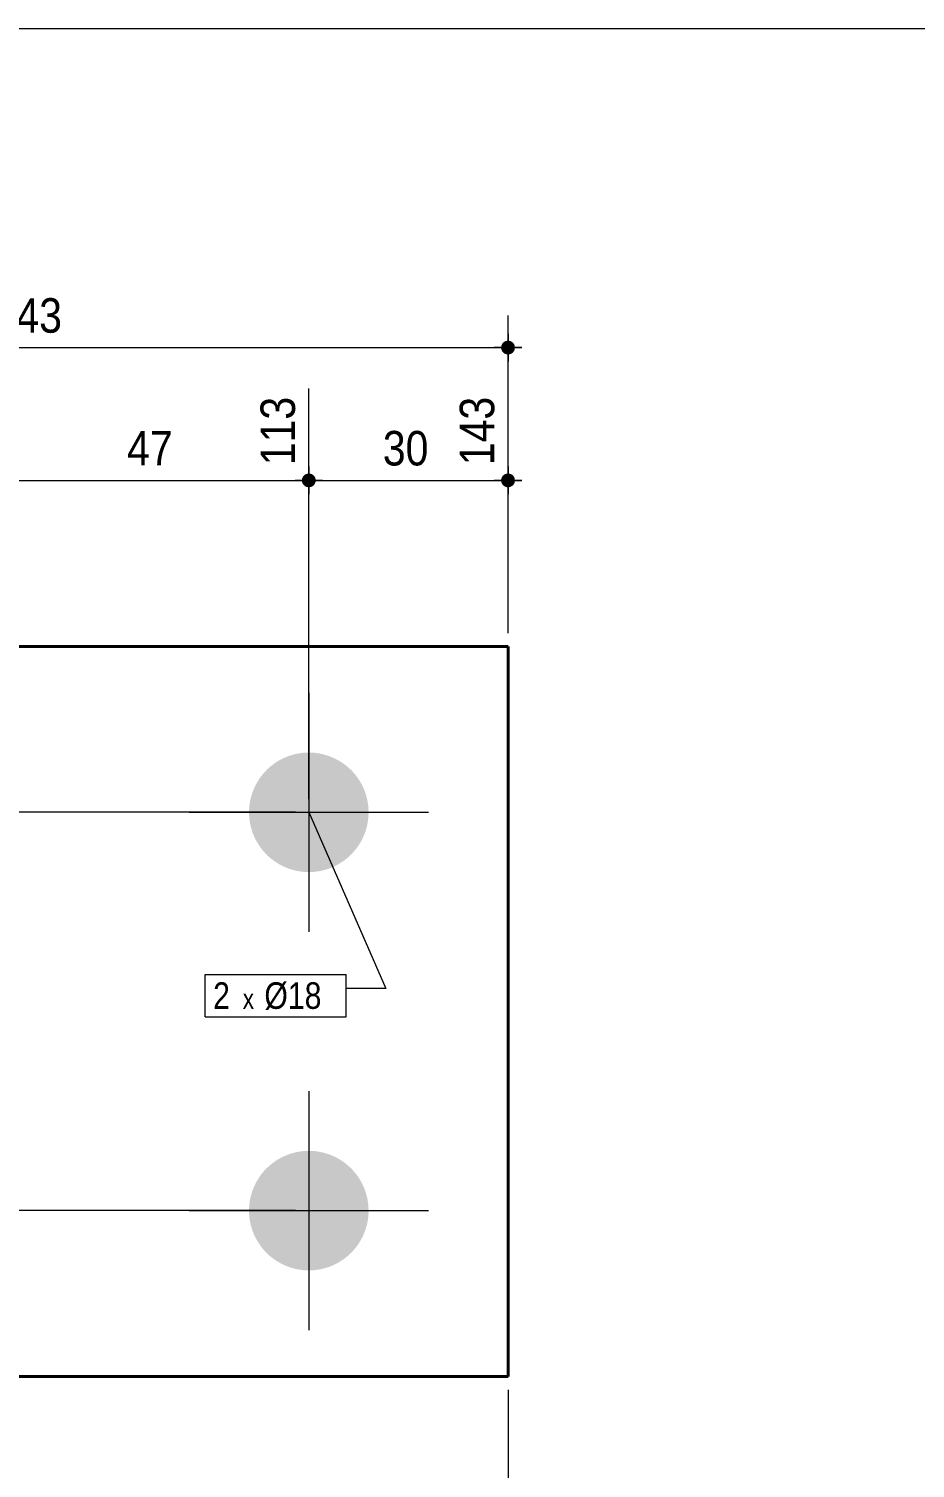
# Model space of a CAD drawing. Header units: millimetres. Extents: x 2 to 287, y 5 to 195.
# Drawn here: x 78 to 144.7, y 86.6 to 195 of the extents above; entities that cross this region are included whole.
import ezdxf

# ---------------------------------------------------------------- set-up
doc = ezdxf.new("R2010")
doc.units = ezdxf.units.MM
for name, color, linetype, lineweight in [('Boulon', 7, 'Continuous', 0), ('Cotation', 7, 'Continuous', 0), ('Désignation boulon', 3, 'Continuous', 0), ('Feuille dessin', 5, 'Continuous', 0), ('Piece', 2, 'Continuous', 0)]:
    doc.layers.add(name, color=color, linetype=linetype, lineweight=lineweight)
doc.styles.add('ARIAL', font='ARIAL.TTF')
doc.styles.add('COMIC_SANS_MS', font='COMIC.TTF')

# ---------------------------------------------------------------- blocks, each defined once
blk = doc.blocks.new('*A1')
at = {"layer": 'Boulon'}
for points in [[(98.98, 131.49), (98.93, 131.49), (98.87, 131.49), (98.82, 131.49), (98.76, 131.5), (98.71, 131.5), (98.65, 131.5), (98.6, 131.51), (98.54, 131.51), (98.49, 131.52), (98.43, 131.53), (98.38, 131.54), (98.32, 131.54), (98.27, 131.55), (98.21, 131.56), (98.16, 131.57), (98.11, 131.58), (98.05, 131.6), (98, 131.61), (97.94, 131.62), (97.89, 131.64), (97.84, 131.65), (97.78, 131.67), (97.73, 131.68), (97.68, 131.7), (97.63, 131.71), (97.57, 131.73), (97.52, 131.75), (97.47, 131.77), (97.42, 131.79), (97.37, 131.81), (97.32, 131.83), (97.26, 131.85), (97.21, 131.87), (97.16, 131.9), (97.11, 131.92), (97.06, 131.94), (97.01, 131.97), (96.97, 131.99), (96.92, 132.02), (96.87, 132.05), (96.82, 132.07), (96.77, 132.1), (96.72, 132.13), (96.68, 132.16), (96.63, 132.19), (96.58, 132.22), (96.54, 132.25), (96.49, 132.28), (96.45, 132.31), (96.4, 132.34), (96.36, 132.37), (96.31, 132.41), (96.27, 132.44), (96.23, 132.47), (96.18, 132.51), (96.14, 132.54), (96.1, 132.58), (96.06, 132.62), (96.02, 132.65), (95.97, 132.69), (95.93, 132.73), (95.89, 132.77), (95.86, 132.81), (95.82, 132.84), (95.78, 132.88), (95.74, 132.92), (95.7, 132.97), (95.67, 133.01), (95.63, 133.05), (95.59, 133.09), (95.56, 133.13), (95.52, 133.18), (95.49, 133.22), (95.46, 133.26), (95.42, 133.31), (95.39, 133.35), (95.36, 133.4), (95.33, 133.44), (95.3, 133.49), (95.27, 133.53), (95.24, 133.58), (95.21, 133.63), (95.18, 133.67), (95.15, 133.72), (95.12, 133.77), (95.1, 133.82), (95.07, 133.87), (95.04, 133.91), (95.02, 133.96), (94.99, 134.01), (94.97, 134.06), (94.95, 134.11), (94.92, 134.16), (94.9, 134.21), (94.88, 134.27), (94.86, 134.32), (94.84, 134.37), (94.82, 134.42), (94.8, 134.47), (94.78, 134.52), (94.76, 134.58), (94.75, 134.63), (94.73, 134.68), (94.72, 134.73), (94.7, 134.79), (94.69, 134.84), (94.67, 134.89), (94.66, 134.95), (94.65, 135), (94.64, 135.06), (94.62, 135.11), (94.61, 135.16), (94.6, 135.22), (94.59, 135.27), (94.59, 135.33), (94.58, 135.38), (94.57, 135.44), (94.56, 135.49), (94.56, 135.55), (94.55, 135.6), (94.55, 135.66), (94.55, 135.71), (94.54, 135.77), (94.54, 135.82), (94.54, 135.88), (94.54, 135.93), (94.54, 135.99), (94.54, 136.04), (94.54, 136.1), (94.54, 136.15), (94.54, 136.21), (94.55, 136.26), (94.55, 136.32), (94.55, 136.37), (94.56, 136.43), (94.56, 136.48), (94.57, 136.54), (94.58, 136.59), (94.59, 136.65), (94.59, 136.7), (94.6, 136.76), (94.61, 136.81), (94.62, 136.87), (94.64, 136.92), (94.65, 136.97), (94.66, 137.03), (94.67, 137.08), (94.69, 137.13), (94.7, 137.19), (94.72, 137.24), (94.73, 137.29), (94.75, 137.35), (94.76, 137.4), (94.78, 137.45), (94.8, 137.5), (94.82, 137.56), (94.84, 137.61), (94.86, 137.66), (94.88, 137.71), (94.9, 137.76), (94.92, 137.81), (94.95, 137.86), (94.97, 137.91), (94.99, 137.96), (95.02, 138.01), (95.04, 138.06), (95.07, 138.11), (95.1, 138.16), (95.12, 138.21), (95.15, 138.25), (95.18, 138.3), (95.21, 138.35), (95.24, 138.39), (95.27, 138.44), (95.3, 138.49), (95.33, 138.53), (95.36, 138.58), (95.39, 138.62), (95.42, 138.67), (95.46, 138.71), (95.49, 138.76), (95.52, 138.8), (95.56, 138.84), (95.59, 138.88), (95.63, 138.93), (95.67, 138.97), (95.7, 139.01), (95.74, 139.05), (95.78, 139.09), (95.82, 139.13), (95.86, 139.17), (95.89, 139.21), (95.93, 139.25), (95.97, 139.28), (96.02, 139.32), (96.06, 139.36), (96.1, 139.39), (96.14, 139.43), (96.18, 139.47), (96.23, 139.5), (96.27, 139.53), (96.31, 139.57), (96.36, 139.6), (96.4, 139.63), (96.45, 139.67), (96.49, 139.7), (96.54, 139.73), (96.58, 139.76), (96.63, 139.79), (96.68, 139.82), (96.72, 139.85), (96.77, 139.88), (96.82, 139.9), (96.87, 139.93), (96.92, 139.96), (96.97, 139.98), (97.01, 140.01), (97.06, 140.03), (97.11, 140.06), (97.16, 140.08), (97.21, 140.1), (97.26, 140.12), (97.32, 140.14), (97.37, 140.17), (97.42, 140.19), (97.47, 140.21), (97.52, 140.22), (97.57, 140.24), (97.63, 140.26), (97.68, 140.28), (97.73, 140.29), (97.78, 140.31), (97.84, 140.32), (97.89, 140.34), (97.94, 140.35), (98, 140.37), (98.05, 140.38), (98.11, 140.39), (98.16, 140.4), (98.21, 140.41), (98.27, 140.42), (98.32, 140.43), (98.38, 140.44), (98.43, 140.45), (98.49, 140.45), (98.54, 140.46), (98.6, 140.47), (98.65, 140.47), (98.71, 140.48), (98.76, 140.48), (98.82, 140.48), (98.87, 140.48), (98.93, 140.49), (98.98, 140.49), (99.04, 140.49), (99.09, 140.49), (99.15, 140.49), (99.2, 140.48), (99.26, 140.48), (99.31, 140.48), (99.37, 140.48), (99.42, 140.47), (99.48, 140.47), (99.53, 140.46), (99.59, 140.45), (99.64, 140.45), (99.7, 140.44), (99.75, 140.43), (99.81, 140.42), (99.86, 140.41), (99.92, 140.4), (99.97, 140.39), (100.02, 140.38), (100.08, 140.37), (100.13, 140.35), (100.18, 140.34), (100.24, 140.32), (100.29, 140.31), (100.34, 140.29), (100.4, 140.28), (100.45, 140.26), (100.5, 140.24), (100.55, 140.22), (100.61, 140.21), (100.66, 140.19), (100.71, 140.17), (100.76, 140.14), (100.81, 140.12), (100.86, 140.1), (100.91, 140.08), (100.96, 140.06), (101.01, 140.03), (101.06, 140.01), (101.11, 139.98), (101.16, 139.96), (101.21, 139.93), (101.26, 139.9), (101.3, 139.88), (101.35, 139.85), (101.4, 139.82), (101.44, 139.79), (101.49, 139.76), (101.54, 139.73), (101.58, 139.7), (101.63, 139.67), (101.67, 139.63), (101.72, 139.6), (101.76, 139.57), (101.81, 139.53), (101.85, 139.5), (101.89, 139.47), (101.93, 139.43), (101.98, 139.39), (102.02, 139.36), (102.06, 139.32), (102.1, 139.28), (102.14, 139.25), (102.18, 139.21), (102.22, 139.17), (102.26, 139.13), (102.3, 139.09), (102.33, 139.05), (102.37, 139.01), (102.41, 138.97), (102.44, 138.93), (102.48, 138.88), (102.52, 138.84), (102.55, 138.8), (102.59, 138.76), (102.62, 138.71), (102.65, 138.67), (102.68, 138.62), (102.72, 138.58), (102.75, 138.53), (102.78, 138.49), (102.81, 138.44), (102.84, 138.39), (102.87, 138.35), (102.9, 138.3), (102.93, 138.25), (102.95, 138.21), (102.98, 138.16), (103.01, 138.11), (103.03, 138.06), (103.06, 138.01), (103.08, 137.96), (103.11, 137.91), (103.13, 137.86), (103.15, 137.81), (103.17, 137.76), (103.19, 137.71), (103.22, 137.66), (103.24, 137.61), (103.26, 137.56), (103.27, 137.5), (103.29, 137.45), (103.31, 137.4), (103.33, 137.35), (103.34, 137.29), (103.36, 137.24), (103.37, 137.19), (103.39, 137.13), (103.4, 137.08), (103.42, 137.03), (103.43, 136.97), (103.44, 136.92), (103.45, 136.87), (103.46, 136.81), (103.47, 136.76), (103.48, 136.7), (103.49, 136.65), (103.5, 136.59), (103.5, 136.54), (103.51, 136.48), (103.52, 136.43), (103.52, 136.37), (103.53, 136.32), (103.53, 136.26), (103.53, 136.21), (103.53, 136.15), (103.54, 136.1), (103.54, 136.04), (103.54, 135.99), (103.54, 135.93), (103.54, 135.88), (103.53, 135.82), (103.53, 135.77), (103.53, 135.71), (103.53, 135.66), (103.52, 135.6), (103.52, 135.55), (103.51, 135.49), (103.5, 135.44), (103.5, 135.38), (103.49, 135.33), (103.48, 135.27), (103.47, 135.22), (103.46, 135.16), (103.45, 135.11), (103.44, 135.06), (103.43, 135), (103.42, 134.95), (103.4, 134.89), (103.39, 134.84), (103.37, 134.79), (103.36, 134.73), (103.34, 134.68), (103.33, 134.63), (103.31, 134.58), (103.29, 134.52), (103.27, 134.47), (103.26, 134.42), (103.24, 134.37), (103.22, 134.32), (103.19, 134.27), (103.17, 134.21), (103.15, 134.16), (103.13, 134.11), (103.11, 134.06), (103.08, 134.01), (103.06, 133.96), (103.03, 133.91), (103.01, 133.87), (102.98, 133.82), (102.95, 133.77), (102.93, 133.72), (102.9, 133.67), (102.87, 133.63), (102.84, 133.58), (102.81, 133.53), (102.78, 133.49), (102.75, 133.44), (102.72, 133.4), (102.68, 133.35), (102.65, 133.31), (102.62, 133.26), (102.59, 133.22), (102.55, 133.18), (102.52, 133.13), (102.48, 133.09), (102.44, 133.05), (102.41, 133.01), (102.37, 132.97), (102.33, 132.92), (102.3, 132.88), (102.26, 132.84), (102.22, 132.81), (102.18, 132.77), (102.14, 132.73), (102.1, 132.69), (102.06, 132.65), (102.02, 132.62), (101.98, 132.58), (101.93, 132.54), (101.89, 132.51), (101.85, 132.47), (101.81, 132.44), (101.76, 132.41), (101.72, 132.37), (101.67, 132.34), (101.63, 132.31), (101.58, 132.28), (101.54, 132.25), (101.49, 132.22), (101.44, 132.19), (101.4, 132.16), (101.35, 132.13), (101.3, 132.1), (101.26, 132.07), (101.21, 132.05), (101.16, 132.02), (101.11, 131.99), (101.06, 131.97), (101.01, 131.94), (100.96, 131.92), (100.91, 131.9), (100.86, 131.87), (100.81, 131.85), (100.76, 131.83), (100.71, 131.81), (100.66, 131.79), (100.61, 131.77), (100.55, 131.75), (100.5, 131.73), (100.45, 131.71), (100.4, 131.7), (100.34, 131.68), (100.29, 131.67), (100.24, 131.65), (100.18, 131.64), (100.13, 131.62), (100.08, 131.61), (100.02, 131.6), (99.97, 131.58), (99.92, 131.57), (99.86, 131.56), (99.81, 131.55), (99.75, 131.54), (99.7, 131.54), (99.64, 131.53), (99.59, 131.52), (99.53, 131.51), (99.48, 131.51), (99.42, 131.5), (99.37, 131.5), (99.31, 131.5), (99.26, 131.49), (99.2, 131.49), (99.15, 131.49), (99.09, 131.49), (99.04, 131.49)], [(98.98, 101.49), (98.93, 101.49), (98.87, 101.49), (98.82, 101.49), (98.76, 101.5), (98.71, 101.5), (98.65, 101.5), (98.6, 101.51), (98.54, 101.51), (98.49, 101.52), (98.43, 101.53), (98.38, 101.54), (98.32, 101.54), (98.27, 101.55), (98.21, 101.56), (98.16, 101.57), (98.11, 101.58), (98.05, 101.6), (98, 101.61), (97.94, 101.62), (97.89, 101.64), (97.84, 101.65), (97.78, 101.67), (97.73, 101.68), (97.68, 101.7), (97.63, 101.71), (97.57, 101.73), (97.52, 101.75), (97.47, 101.77), (97.42, 101.79), (97.37, 101.81), (97.32, 101.83), (97.26, 101.85), (97.21, 101.87), (97.16, 101.9), (97.11, 101.92), (97.06, 101.94), (97.01, 101.97), (96.97, 101.99), (96.92, 102.02), (96.87, 102.05), (96.82, 102.07), (96.77, 102.1), (96.72, 102.13), (96.68, 102.16), (96.63, 102.19), (96.58, 102.22), (96.54, 102.25), (96.49, 102.28), (96.45, 102.31), (96.4, 102.34), (96.36, 102.37), (96.31, 102.41), (96.27, 102.44), (96.23, 102.47), (96.18, 102.51), (96.14, 102.54), (96.1, 102.58), (96.06, 102.62), (96.02, 102.65), (95.97, 102.69), (95.93, 102.73), (95.89, 102.77), (95.86, 102.81), (95.82, 102.84), (95.78, 102.88), (95.74, 102.92), (95.7, 102.97), (95.67, 103.01), (95.63, 103.05), (95.59, 103.09), (95.56, 103.13), (95.52, 103.18), (95.49, 103.22), (95.46, 103.26), (95.42, 103.31), (95.39, 103.35), (95.36, 103.4), (95.33, 103.44), (95.3, 103.49), (95.27, 103.53), (95.24, 103.58), (95.21, 103.63), (95.18, 103.67), (95.15, 103.72), (95.12, 103.77), (95.1, 103.82), (95.07, 103.87), (95.04, 103.91), (95.02, 103.96), (94.99, 104.01), (94.97, 104.06), (94.95, 104.11), (94.92, 104.16), (94.9, 104.21), (94.88, 104.27), (94.86, 104.32), (94.84, 104.37), (94.82, 104.42), (94.8, 104.47), (94.78, 104.52), (94.76, 104.58), (94.75, 104.63), (94.73, 104.68), (94.72, 104.73), (94.7, 104.79), (94.69, 104.84), (94.67, 104.89), (94.66, 104.95), (94.65, 105), (94.64, 105.06), (94.62, 105.11), (94.61, 105.16), (94.6, 105.22), (94.59, 105.27), (94.59, 105.33), (94.58, 105.38), (94.57, 105.44), (94.56, 105.49), (94.56, 105.55), (94.55, 105.6), (94.55, 105.66), (94.55, 105.71), (94.54, 105.77), (94.54, 105.82), (94.54, 105.88), (94.54, 105.93), (94.54, 105.99), (94.54, 106.04), (94.54, 106.1), (94.54, 106.15), (94.54, 106.21), (94.55, 106.26), (94.55, 106.32), (94.55, 106.37), (94.56, 106.43), (94.56, 106.48), (94.57, 106.54), (94.58, 106.59), (94.59, 106.65), (94.59, 106.7), (94.6, 106.76), (94.61, 106.81), (94.62, 106.87), (94.64, 106.92), (94.65, 106.97), (94.66, 107.03), (94.67, 107.08), (94.69, 107.13), (94.7, 107.19), (94.72, 107.24), (94.73, 107.29), (94.75, 107.35), (94.76, 107.4), (94.78, 107.45), (94.8, 107.5), (94.82, 107.56), (94.84, 107.61), (94.86, 107.66), (94.88, 107.71), (94.9, 107.76), (94.92, 107.81), (94.95, 107.86), (94.97, 107.91), (94.99, 107.96), (95.02, 108.01), (95.04, 108.06), (95.07, 108.11), (95.1, 108.16), (95.12, 108.21), (95.15, 108.25), (95.18, 108.3), (95.21, 108.35), (95.24, 108.39), (95.27, 108.44), (95.3, 108.49), (95.33, 108.53), (95.36, 108.58), (95.39, 108.62), (95.42, 108.67), (95.46, 108.71), (95.49, 108.76), (95.52, 108.8), (95.56, 108.84), (95.59, 108.88), (95.63, 108.93), (95.67, 108.97), (95.7, 109.01), (95.74, 109.05), (95.78, 109.09), (95.82, 109.13), (95.86, 109.17), (95.89, 109.21), (95.93, 109.25), (95.97, 109.28), (96.02, 109.32), (96.06, 109.36), (96.1, 109.39), (96.14, 109.43), (96.18, 109.47), (96.23, 109.5), (96.27, 109.53), (96.31, 109.57), (96.36, 109.6), (96.4, 109.63), (96.45, 109.67), (96.49, 109.7), (96.54, 109.73), (96.58, 109.76), (96.63, 109.79), (96.68, 109.82), (96.72, 109.85), (96.77, 109.88), (96.82, 109.9), (96.87, 109.93), (96.92, 109.96), (96.97, 109.98), (97.01, 110.01), (97.06, 110.03), (97.11, 110.06), (97.16, 110.08), (97.21, 110.1), (97.26, 110.12), (97.32, 110.14), (97.37, 110.17), (97.42, 110.19), (97.47, 110.21), (97.52, 110.22), (97.57, 110.24), (97.63, 110.26), (97.68, 110.28), (97.73, 110.29), (97.78, 110.31), (97.84, 110.32), (97.89, 110.34), (97.94, 110.35), (98, 110.37), (98.05, 110.38), (98.11, 110.39), (98.16, 110.4), (98.21, 110.41), (98.27, 110.42), (98.32, 110.43), (98.38, 110.44), (98.43, 110.45), (98.49, 110.45), (98.54, 110.46), (98.6, 110.47), (98.65, 110.47), (98.71, 110.48), (98.76, 110.48), (98.82, 110.48), (98.87, 110.48), (98.93, 110.49), (98.98, 110.49), (99.04, 110.49), (99.09, 110.49), (99.15, 110.49), (99.2, 110.48), (99.26, 110.48), (99.31, 110.48), (99.37, 110.48), (99.42, 110.47), (99.48, 110.47), (99.53, 110.46), (99.59, 110.45), (99.64, 110.45), (99.7, 110.44), (99.75, 110.43), (99.81, 110.42), (99.86, 110.41), (99.92, 110.4), (99.97, 110.39), (100.02, 110.38), (100.08, 110.37), (100.13, 110.35), (100.18, 110.34), (100.24, 110.32), (100.29, 110.31), (100.34, 110.29), (100.4, 110.28), (100.45, 110.26), (100.5, 110.24), (100.55, 110.22), (100.61, 110.21), (100.66, 110.19), (100.71, 110.17), (100.76, 110.14), (100.81, 110.12), (100.86, 110.1), (100.91, 110.08), (100.96, 110.06), (101.01, 110.03), (101.06, 110.01), (101.11, 109.98), (101.16, 109.96), (101.21, 109.93), (101.26, 109.9), (101.3, 109.88), (101.35, 109.85), (101.4, 109.82), (101.44, 109.79), (101.49, 109.76), (101.54, 109.73), (101.58, 109.7), (101.63, 109.67), (101.67, 109.63), (101.72, 109.6), (101.76, 109.57), (101.81, 109.53), (101.85, 109.5), (101.89, 109.47), (101.93, 109.43), (101.98, 109.39), (102.02, 109.36), (102.06, 109.32), (102.1, 109.28), (102.14, 109.25), (102.18, 109.21), (102.22, 109.17), (102.26, 109.13), (102.3, 109.09), (102.33, 109.05), (102.37, 109.01), (102.41, 108.97), (102.44, 108.93), (102.48, 108.88), (102.52, 108.84), (102.55, 108.8), (102.59, 108.76), (102.62, 108.71), (102.65, 108.67), (102.68, 108.62), (102.72, 108.58), (102.75, 108.53), (102.78, 108.49), (102.81, 108.44), (102.84, 108.39), (102.87, 108.35), (102.9, 108.3), (102.93, 108.25), (102.95, 108.21), (102.98, 108.16), (103.01, 108.11), (103.03, 108.06), (103.06, 108.01), (103.08, 107.96), (103.11, 107.91), (103.13, 107.86), (103.15, 107.81), (103.17, 107.76), (103.19, 107.71), (103.22, 107.66), (103.24, 107.61), (103.26, 107.56), (103.27, 107.5), (103.29, 107.45), (103.31, 107.4), (103.33, 107.35), (103.34, 107.29), (103.36, 107.24), (103.37, 107.19), (103.39, 107.13), (103.4, 107.08), (103.42, 107.03), (103.43, 106.97), (103.44, 106.92), (103.45, 106.87), (103.46, 106.81), (103.47, 106.76), (103.48, 106.7), (103.49, 106.65), (103.5, 106.59), (103.5, 106.54), (103.51, 106.48), (103.52, 106.43), (103.52, 106.37), (103.53, 106.32), (103.53, 106.26), (103.53, 106.21), (103.53, 106.15), (103.54, 106.1), (103.54, 106.04), (103.54, 105.99), (103.54, 105.93), (103.54, 105.88), (103.53, 105.82), (103.53, 105.77), (103.53, 105.71), (103.53, 105.66), (103.52, 105.6), (103.52, 105.55), (103.51, 105.49), (103.5, 105.44), (103.5, 105.38), (103.49, 105.33), (103.48, 105.27), (103.47, 105.22), (103.46, 105.16), (103.45, 105.11), (103.44, 105.06), (103.43, 105), (103.42, 104.95), (103.4, 104.89), (103.39, 104.84), (103.37, 104.79), (103.36, 104.73), (103.34, 104.68), (103.33, 104.63), (103.31, 104.58), (103.29, 104.52), (103.27, 104.47), (103.26, 104.42), (103.24, 104.37), (103.22, 104.32), (103.19, 104.27), (103.17, 104.21), (103.15, 104.16), (103.13, 104.11), (103.11, 104.06), (103.08, 104.01), (103.06, 103.96), (103.03, 103.91), (103.01, 103.87), (102.98, 103.82), (102.95, 103.77), (102.93, 103.72), (102.9, 103.67), (102.87, 103.63), (102.84, 103.58), (102.81, 103.53), (102.78, 103.49), (102.75, 103.44), (102.72, 103.4), (102.68, 103.35), (102.65, 103.31), (102.62, 103.26), (102.59, 103.22), (102.55, 103.18), (102.52, 103.13), (102.48, 103.09), (102.44, 103.05), (102.41, 103.01), (102.37, 102.97), (102.33, 102.92), (102.3, 102.88), (102.26, 102.84), (102.22, 102.81), (102.18, 102.77), (102.14, 102.73), (102.1, 102.69), (102.06, 102.65), (102.02, 102.62), (101.98, 102.58), (101.93, 102.54), (101.89, 102.51), (101.85, 102.47), (101.81, 102.44), (101.76, 102.41), (101.72, 102.37), (101.67, 102.34), (101.63, 102.31), (101.58, 102.28), (101.54, 102.25), (101.49, 102.22), (101.44, 102.19), (101.4, 102.16), (101.35, 102.13), (101.3, 102.1), (101.26, 102.07), (101.21, 102.05), (101.16, 102.02), (101.11, 101.99), (101.06, 101.97), (101.01, 101.94), (100.96, 101.92), (100.91, 101.9), (100.86, 101.87), (100.81, 101.85), (100.76, 101.83), (100.71, 101.81), (100.66, 101.79), (100.61, 101.77), (100.55, 101.75), (100.5, 101.73), (100.45, 101.71), (100.4, 101.7), (100.34, 101.68), (100.29, 101.67), (100.24, 101.65), (100.18, 101.64), (100.13, 101.62), (100.08, 101.61), (100.02, 101.6), (99.97, 101.58), (99.92, 101.57), (99.86, 101.56), (99.81, 101.55), (99.75, 101.54), (99.7, 101.54), (99.64, 101.53), (99.59, 101.52), (99.53, 101.51), (99.48, 101.51), (99.42, 101.5), (99.37, 101.5), (99.31, 101.5), (99.26, 101.49), (99.2, 101.49), (99.15, 101.49), (99.09, 101.49), (99.04, 101.49)]]:
    blk.add_hatch(color=256, dxfattribs=at).paths.add_polyline_path(points, flags=17)
at = {"layer": 'Boulon', "linetype": 'Continuous', "lineweight": 0}
for p, q in [((99.04, 144.99), (99.04, 126.99)), ((90.04, 135.99), (108.04, 135.99)), ((99.04, 114.99), (99.04, 96.99)), ((90.04, 105.99), (108.04, 105.99))]:
    blk.add_line(p, q, dxfattribs=at)
blk = doc.blocks.new('*A3')
at = {"layer": 'Piece', "color": 2, "linetype": 'Continuous', "lineweight": 40}
for p, q in [((114.037454, 148.48739), (42.341216, 148.48739)), ((114.037454, 93.48739), (114.037454, 148.48739)), ((42.341216, 93.48739), (114.037454, 93.48739))]:
    blk.add_line(p, q, dxfattribs=at)
blk = doc.blocks.new('*A7')
at = {"layer": 'Feuille dessin', "linetype": 'Continuous', "lineweight": 0}
blk.add_line((282, 195), (5, 195), dxfattribs=at)
blk = doc.blocks.new('*A14')
at = {"layer": 'Cotation'}
for points in [[(75.49, 160.47), (75.47, 160.47), (75.44, 160.47), (75.41, 160.48), (75.39, 160.48), (75.37, 160.49), (75.34, 160.5), (75.32, 160.51), (75.29, 160.52), (75.27, 160.53), (75.25, 160.54), (75.23, 160.56), (75.21, 160.57), (75.19, 160.59), (75.17, 160.6), (75.15, 160.62), (75.13, 160.64), (75.11, 160.66), (75.1, 160.68), (75.08, 160.7), (75.07, 160.72), (75.06, 160.74), (75.05, 160.77), (75.04, 160.79), (75.03, 160.81), (75.02, 160.84), (75.01, 160.86), (75.01, 160.89), (75, 160.91), (75, 160.94), (75, 160.96), (75, 160.99), (75, 161.01), (75, 161.04), (75, 161.06), (75.01, 161.09), (75.01, 161.11), (75.02, 161.14), (75.03, 161.16), (75.04, 161.19), (75.05, 161.21), (75.06, 161.23), (75.07, 161.25), (75.08, 161.28), (75.1, 161.3), (75.11, 161.32), (75.13, 161.34), (75.15, 161.36), (75.17, 161.37), (75.19, 161.39), (75.21, 161.41), (75.23, 161.42), (75.25, 161.43), (75.27, 161.45), (75.29, 161.46), (75.32, 161.47), (75.34, 161.48), (75.37, 161.48), (75.39, 161.49), (75.41, 161.5), (75.44, 161.5), (75.47, 161.5), (75.49, 161.51), (75.52, 161.51), (75.54, 161.51), (75.57, 161.5), (75.59, 161.5), (75.62, 161.5), (75.64, 161.49), (75.67, 161.48), (75.69, 161.48), (75.71, 161.47), (75.74, 161.46), (75.76, 161.45), (75.78, 161.43), (75.8, 161.42), (75.83, 161.41), (75.85, 161.39), (75.87, 161.37), (75.88, 161.36), (75.9, 161.34), (75.92, 161.32), (75.93, 161.3), (75.95, 161.28), (75.96, 161.25), (75.97, 161.23), (75.99, 161.21), (76, 161.19), (76.01, 161.16), (76.01, 161.14), (76.02, 161.11), (76.03, 161.09), (76.03, 161.06), (76.03, 161.04), (76.04, 161.01), (76.04, 160.99), (76.04, 160.96), (76.03, 160.94), (76.03, 160.91), (76.03, 160.89), (76.02, 160.86), (76.01, 160.84), (76.01, 160.81), (76, 160.79), (75.99, 160.77), (75.97, 160.74), (75.96, 160.72), (75.95, 160.7), (75.93, 160.68), (75.92, 160.66), (75.9, 160.64), (75.88, 160.62), (75.87, 160.6), (75.85, 160.59), (75.83, 160.57), (75.8, 160.56), (75.78, 160.54), (75.76, 160.53), (75.74, 160.52), (75.71, 160.51), (75.69, 160.5), (75.67, 160.49), (75.64, 160.48), (75.62, 160.48), (75.59, 160.47), (75.57, 160.47), (75.54, 160.47), (75.52, 160.47)], [(99.01, 160.47), (98.99, 160.47), (98.96, 160.47), (98.94, 160.48), (98.91, 160.48), (98.89, 160.49), (98.86, 160.5), (98.84, 160.51), (98.82, 160.52), (98.79, 160.53), (98.77, 160.54), (98.75, 160.56), (98.73, 160.57), (98.71, 160.59), (98.69, 160.6), (98.67, 160.62), (98.65, 160.64), (98.64, 160.66), (98.62, 160.68), (98.61, 160.7), (98.59, 160.72), (98.58, 160.74), (98.57, 160.77), (98.56, 160.79), (98.55, 160.81), (98.54, 160.84), (98.53, 160.86), (98.53, 160.89), (98.52, 160.91), (98.52, 160.94), (98.52, 160.96), (98.52, 160.99), (98.52, 161.01), (98.52, 161.04), (98.52, 161.06), (98.53, 161.09), (98.53, 161.11), (98.54, 161.14), (98.55, 161.16), (98.56, 161.19), (98.57, 161.21), (98.58, 161.23), (98.59, 161.25), (98.61, 161.28), (98.62, 161.3), (98.64, 161.32), (98.65, 161.34), (98.67, 161.36), (98.69, 161.37), (98.71, 161.39), (98.73, 161.41), (98.75, 161.42), (98.77, 161.43), (98.79, 161.45), (98.82, 161.46), (98.84, 161.47), (98.86, 161.48), (98.89, 161.48), (98.91, 161.49), (98.94, 161.5), (98.96, 161.5), (98.99, 161.5), (99.01, 161.51), (99.04, 161.51), (99.06, 161.51), (99.09, 161.5), (99.11, 161.5), (99.14, 161.5), (99.16, 161.49), (99.19, 161.48), (99.21, 161.48), (99.24, 161.47), (99.26, 161.46), (99.28, 161.45), (99.3, 161.43), (99.33, 161.42), (99.35, 161.41), (99.37, 161.39), (99.39, 161.37), (99.41, 161.36), (99.42, 161.34), (99.44, 161.32), (99.46, 161.3), (99.47, 161.28), (99.48, 161.25), (99.5, 161.23), (99.51, 161.21), (99.52, 161.19), (99.53, 161.16), (99.54, 161.14), (99.54, 161.11), (99.55, 161.09), (99.55, 161.06), (99.55, 161.04), (99.56, 161.01), (99.56, 160.99), (99.56, 160.96), (99.55, 160.94), (99.55, 160.91), (99.55, 160.89), (99.54, 160.86), (99.54, 160.84), (99.53, 160.81), (99.52, 160.79), (99.51, 160.77), (99.5, 160.74), (99.48, 160.72), (99.47, 160.7), (99.46, 160.68), (99.44, 160.66), (99.42, 160.64), (99.41, 160.62), (99.39, 160.6), (99.37, 160.59), (99.35, 160.57), (99.33, 160.56), (99.3, 160.54), (99.28, 160.53), (99.26, 160.52), (99.24, 160.51), (99.21, 160.5), (99.19, 160.49), (99.16, 160.48), (99.14, 160.48), (99.11, 160.47), (99.09, 160.47), (99.06, 160.47), (99.04, 160.47)]]:
    blk.add_hatch(color=256, dxfattribs=at).paths.add_polyline_path(points, flags=17)
at = {"layer": 'Cotation', "linetype": 'Continuous', "lineweight": 0}
for p, q in [((99.04, 136.99), (99.04, 167.91)), ((75.52, 154.49), (75.52, 165.98)), ((75.52, 162.03), (75.52, 159.95)), ((99.04, 162.03), (99.04, 159.95)), ((76.56, 160.99), (74.48, 160.99)), ((75.52, 160.99), (74.48, 160.99)), ((75.52, 160.99), (99.04, 160.99)), ((100.08, 160.99), (98, 160.99)), ((99.04, 160.99), (100.08, 160.99))]:
    blk.add_line(p, q, dxfattribs=at)
at = {"layer": 'Cotation'}
for p in [(75.52, 160.99), (99.04, 160.99)]:
    blk.add_point(p, dxfattribs=at)
at = {"layer": 'Cotation', "style": 'ARIAL', "width": 0.85}
blk.add_text('113', height=2.6, rotation=90.0002, dxfattribs=at).set_placement((98, 162.13))
blk.add_text('47', height=2.6, dxfattribs=at).set_placement((85.35, 162.11))
blk = doc.blocks.new('*A15')
at = {"layer": 'Cotation'}
for points in [[(99.01, 160.47), (98.99, 160.47), (98.96, 160.47), (98.94, 160.48), (98.91, 160.48), (98.89, 160.49), (98.86, 160.5), (98.84, 160.51), (98.82, 160.52), (98.79, 160.53), (98.77, 160.54), (98.75, 160.56), (98.73, 160.57), (98.71, 160.59), (98.69, 160.6), (98.67, 160.62), (98.65, 160.64), (98.64, 160.66), (98.62, 160.68), (98.61, 160.7), (98.59, 160.72), (98.58, 160.74), (98.57, 160.77), (98.56, 160.79), (98.55, 160.81), (98.54, 160.84), (98.53, 160.86), (98.53, 160.89), (98.52, 160.91), (98.52, 160.94), (98.52, 160.96), (98.52, 160.99), (98.52, 161.01), (98.52, 161.04), (98.52, 161.06), (98.53, 161.09), (98.53, 161.11), (98.54, 161.14), (98.55, 161.16), (98.56, 161.19), (98.57, 161.21), (98.58, 161.23), (98.59, 161.25), (98.61, 161.28), (98.62, 161.3), (98.64, 161.32), (98.65, 161.34), (98.67, 161.36), (98.69, 161.37), (98.71, 161.39), (98.73, 161.41), (98.75, 161.42), (98.77, 161.43), (98.79, 161.45), (98.82, 161.46), (98.84, 161.47), (98.86, 161.48), (98.89, 161.48), (98.91, 161.49), (98.94, 161.5), (98.96, 161.5), (98.99, 161.5), (99.01, 161.51), (99.04, 161.51), (99.06, 161.51), (99.09, 161.5), (99.11, 161.5), (99.14, 161.5), (99.16, 161.49), (99.19, 161.48), (99.21, 161.48), (99.24, 161.47), (99.26, 161.46), (99.28, 161.45), (99.3, 161.43), (99.33, 161.42), (99.35, 161.41), (99.37, 161.39), (99.39, 161.37), (99.41, 161.36), (99.42, 161.34), (99.44, 161.32), (99.46, 161.3), (99.47, 161.28), (99.48, 161.25), (99.5, 161.23), (99.51, 161.21), (99.52, 161.19), (99.53, 161.16), (99.54, 161.14), (99.54, 161.11), (99.55, 161.09), (99.55, 161.06), (99.55, 161.04), (99.56, 161.01), (99.56, 160.99), (99.56, 160.96), (99.55, 160.94), (99.55, 160.91), (99.55, 160.89), (99.54, 160.86), (99.54, 160.84), (99.53, 160.81), (99.52, 160.79), (99.51, 160.77), (99.5, 160.74), (99.48, 160.72), (99.47, 160.7), (99.46, 160.68), (99.44, 160.66), (99.42, 160.64), (99.41, 160.62), (99.39, 160.6), (99.37, 160.59), (99.35, 160.57), (99.33, 160.56), (99.3, 160.54), (99.28, 160.53), (99.26, 160.52), (99.24, 160.51), (99.21, 160.5), (99.19, 160.49), (99.16, 160.48), (99.14, 160.48), (99.11, 160.47), (99.09, 160.47), (99.06, 160.47), (99.04, 160.47)], [(114.01, 160.47), (113.99, 160.47), (113.96, 160.47), (113.94, 160.48), (113.91, 160.48), (113.89, 160.49), (113.86, 160.5), (113.84, 160.51), (113.82, 160.52), (113.79, 160.53), (113.77, 160.54), (113.75, 160.56), (113.73, 160.57), (113.71, 160.59), (113.69, 160.6), (113.67, 160.62), (113.65, 160.64), (113.64, 160.66), (113.62, 160.68), (113.61, 160.7), (113.59, 160.72), (113.58, 160.74), (113.57, 160.77), (113.56, 160.79), (113.55, 160.81), (113.54, 160.84), (113.53, 160.86), (113.53, 160.89), (113.52, 160.91), (113.52, 160.94), (113.52, 160.96), (113.52, 160.99), (113.52, 161.01), (113.52, 161.04), (113.52, 161.06), (113.53, 161.09), (113.53, 161.11), (113.54, 161.14), (113.55, 161.16), (113.56, 161.19), (113.57, 161.21), (113.58, 161.23), (113.59, 161.25), (113.61, 161.28), (113.62, 161.3), (113.64, 161.32), (113.65, 161.34), (113.67, 161.36), (113.69, 161.37), (113.71, 161.39), (113.73, 161.41), (113.75, 161.42), (113.77, 161.43), (113.79, 161.45), (113.82, 161.46), (113.84, 161.47), (113.86, 161.48), (113.89, 161.48), (113.91, 161.49), (113.94, 161.5), (113.96, 161.5), (113.99, 161.5), (114.01, 161.51), (114.04, 161.51), (114.06, 161.51), (114.09, 161.5), (114.11, 161.5), (114.14, 161.5), (114.16, 161.49), (114.19, 161.48), (114.21, 161.48), (114.24, 161.47), (114.26, 161.46), (114.28, 161.45), (114.3, 161.43), (114.33, 161.42), (114.35, 161.41), (114.37, 161.39), (114.39, 161.37), (114.41, 161.36), (114.42, 161.34), (114.44, 161.32), (114.46, 161.3), (114.47, 161.28), (114.48, 161.25), (114.5, 161.23), (114.51, 161.21), (114.52, 161.19), (114.53, 161.16), (114.54, 161.14), (114.54, 161.11), (114.55, 161.09), (114.55, 161.06), (114.55, 161.04), (114.56, 161.01), (114.56, 160.99), (114.56, 160.96), (114.55, 160.94), (114.55, 160.91), (114.55, 160.89), (114.54, 160.86), (114.54, 160.84), (114.53, 160.81), (114.52, 160.79), (114.51, 160.77), (114.5, 160.74), (114.48, 160.72), (114.47, 160.7), (114.46, 160.68), (114.44, 160.66), (114.42, 160.64), (114.41, 160.62), (114.39, 160.6), (114.37, 160.59), (114.35, 160.57), (114.33, 160.56), (114.3, 160.54), (114.28, 160.53), (114.26, 160.52), (114.24, 160.51), (114.21, 160.5), (114.19, 160.49), (114.16, 160.48), (114.14, 160.48), (114.11, 160.47), (114.09, 160.47), (114.06, 160.47), (114.04, 160.47)]]:
    blk.add_hatch(color=256, dxfattribs=at).paths.add_polyline_path(points, flags=17)
at = {"layer": 'Cotation', "linetype": 'Continuous', "lineweight": 0}
for p, q in [((99.04, 136.99), (99.04, 167.91)), ((114.04, 149.49), (114.04, 167.91)), ((99.04, 162.03), (99.04, 159.95)), ((114.04, 162.03), (114.04, 159.95)), ((100.08, 160.99), (98, 160.99)), ((99.04, 160.99), (98, 160.99)), ((99.04, 160.99), (114.04, 160.99)), ((115.08, 160.99), (113, 160.99)), ((114.04, 160.99), (115.08, 160.99))]:
    blk.add_line(p, q, dxfattribs=at)
at = {"layer": 'Cotation'}
for p in [(99.04, 160.99), (114.04, 160.99)]:
    blk.add_point(p, dxfattribs=at)
at = {"layer": 'Cotation', "style": 'ARIAL', "width": 0.85}
blk.add_text('143', height=2.6, rotation=90.0002, dxfattribs=at).set_placement((113, 162.13))
blk.add_text('30', height=2.6, dxfattribs=at).set_placement((104.61, 162.11))
blk = doc.blocks.new('*A17')
at = {"layer": 'Cotation', "linetype": 'Continuous', "lineweight": 0}
blk.add_line((98.04, 105.99), (29.92, 105.99), dxfattribs=at)
blk = doc.blocks.new('*A18')
at = {"layer": 'Cotation', "linetype": 'Continuous', "lineweight": 0}
for p, q in [((98.04, 135.99), (29.92, 135.99)), ((98.04, 105.99), (29.92, 105.99))]:
    blk.add_line(p, q, dxfattribs=at)
blk = doc.blocks.new('*A19')
at = {"layer": 'Cotation', "linetype": 'Continuous', "lineweight": 0}
blk.add_line((98.04, 135.99), (29.92, 135.99), dxfattribs=at)
blk = doc.blocks.new('*A20')
at = {"layer": 'Cotation'}
blk.add_hatch(color=256, dxfattribs=at).paths.add_polyline_path([(114.01, 170.47), (113.99, 170.47), (113.96, 170.47), (113.94, 170.48), (113.91, 170.48), (113.89, 170.49), (113.86, 170.5), (113.84, 170.51), (113.82, 170.52), (113.79, 170.53), (113.77, 170.54), (113.75, 170.56), (113.73, 170.57), (113.71, 170.59), (113.69, 170.6), (113.67, 170.62), (113.65, 170.64), (113.64, 170.66), (113.62, 170.68), (113.61, 170.7), (113.59, 170.72), (113.58, 170.74), (113.57, 170.77), (113.56, 170.79), (113.55, 170.81), (113.54, 170.84), (113.53, 170.86), (113.53, 170.89), (113.52, 170.91), (113.52, 170.94), (113.52, 170.96), (113.52, 170.99), (113.52, 171.01), (113.52, 171.04), (113.52, 171.06), (113.53, 171.09), (113.53, 171.11), (113.54, 171.14), (113.55, 171.16), (113.56, 171.19), (113.57, 171.21), (113.58, 171.23), (113.59, 171.25), (113.61, 171.28), (113.62, 171.3), (113.64, 171.32), (113.65, 171.34), (113.67, 171.36), (113.69, 171.37), (113.71, 171.39), (113.73, 171.41), (113.75, 171.42), (113.77, 171.43), (113.79, 171.45), (113.82, 171.46), (113.84, 171.47), (113.86, 171.48), (113.89, 171.48), (113.91, 171.49), (113.94, 171.5), (113.96, 171.5), (113.99, 171.5), (114.01, 171.51), (114.04, 171.51), (114.06, 171.51), (114.09, 171.5), (114.11, 171.5), (114.14, 171.5), (114.16, 171.49), (114.19, 171.48), (114.21, 171.48), (114.24, 171.47), (114.26, 171.46), (114.28, 171.45), (114.3, 171.43), (114.33, 171.42), (114.35, 171.41), (114.37, 171.39), (114.39, 171.37), (114.41, 171.36), (114.42, 171.34), (114.44, 171.32), (114.46, 171.3), (114.47, 171.28), (114.48, 171.25), (114.5, 171.23), (114.51, 171.21), (114.52, 171.19), (114.53, 171.16), (114.54, 171.14), (114.54, 171.11), (114.55, 171.09), (114.55, 171.06), (114.55, 171.04), (114.56, 171.01), (114.56, 170.99), (114.56, 170.96), (114.55, 170.94), (114.55, 170.91), (114.55, 170.89), (114.54, 170.86), (114.54, 170.84), (114.53, 170.81), (114.52, 170.79), (114.51, 170.77), (114.5, 170.74), (114.48, 170.72), (114.47, 170.7), (114.46, 170.68), (114.44, 170.66), (114.42, 170.64), (114.41, 170.62), (114.39, 170.6), (114.37, 170.59), (114.35, 170.57), (114.33, 170.56), (114.3, 170.54), (114.28, 170.53), (114.26, 170.52), (114.24, 170.51), (114.21, 170.5), (114.19, 170.49), (114.16, 170.48), (114.14, 170.48), (114.11, 170.47), (114.09, 170.47), (114.06, 170.47), (114.04, 170.47)], flags=17)
at = {"layer": 'Cotation', "linetype": 'Continuous', "lineweight": 0}
for p, q in [((114.04, 149.49), (114.04, 173.41)), ((114.04, 172.03), (114.04, 169.95)), ((42.34, 170.99), (114.04, 170.99)), ((115.08, 170.99), (113, 170.99)), ((114.04, 170.99), (115.08, 170.99))]:
    blk.add_line(p, q, dxfattribs=at)
at = {"layer": 'Cotation'}
blk.add_point((114.04, 170.99), dxfattribs=at)
at = {"layer": 'Cotation', "style": 'ARIAL', "width": 0.85}
blk.add_text('143', height=2.6, dxfattribs=at).set_placement((75.3, 172.11))
blk = doc.blocks.new('*A22')
at = {"layer": 'Cotation'}
for points in [[(75.49, 69.47), (75.47, 69.47), (75.44, 69.47), (75.41, 69.48), (75.39, 69.48), (75.37, 69.49), (75.34, 69.5), (75.32, 69.51), (75.29, 69.52), (75.27, 69.53), (75.25, 69.54), (75.23, 69.56), (75.21, 69.57), (75.19, 69.59), (75.17, 69.6), (75.15, 69.62), (75.13, 69.64), (75.11, 69.66), (75.1, 69.68), (75.08, 69.7), (75.07, 69.72), (75.06, 69.74), (75.05, 69.77), (75.04, 69.79), (75.03, 69.81), (75.02, 69.84), (75.01, 69.86), (75.01, 69.89), (75, 69.91), (75, 69.94), (75, 69.96), (75, 69.99), (75, 70.01), (75, 70.04), (75, 70.06), (75.01, 70.09), (75.01, 70.11), (75.02, 70.14), (75.03, 70.16), (75.04, 70.19), (75.05, 70.21), (75.06, 70.23), (75.07, 70.25), (75.08, 70.28), (75.1, 70.3), (75.11, 70.32), (75.13, 70.34), (75.15, 70.36), (75.17, 70.37), (75.19, 70.39), (75.21, 70.41), (75.23, 70.42), (75.25, 70.43), (75.27, 70.45), (75.29, 70.46), (75.32, 70.47), (75.34, 70.48), (75.37, 70.48), (75.39, 70.49), (75.41, 70.5), (75.44, 70.5), (75.47, 70.5), (75.49, 70.51), (75.52, 70.51), (75.54, 70.51), (75.57, 70.5), (75.59, 70.5), (75.62, 70.5), (75.64, 70.49), (75.67, 70.48), (75.69, 70.48), (75.71, 70.47), (75.74, 70.46), (75.76, 70.45), (75.78, 70.43), (75.8, 70.42), (75.83, 70.41), (75.85, 70.39), (75.87, 70.37), (75.88, 70.36), (75.9, 70.34), (75.92, 70.32), (75.93, 70.3), (75.95, 70.28), (75.96, 70.25), (75.97, 70.23), (75.99, 70.21), (76, 70.19), (76.01, 70.16), (76.01, 70.14), (76.02, 70.11), (76.03, 70.09), (76.03, 70.06), (76.03, 70.04), (76.04, 70.01), (76.04, 69.99), (76.04, 69.96), (76.03, 69.94), (76.03, 69.91), (76.03, 69.89), (76.02, 69.86), (76.01, 69.84), (76.01, 69.81), (76, 69.79), (75.99, 69.77), (75.97, 69.74), (75.96, 69.72), (75.95, 69.7), (75.93, 69.68), (75.92, 69.66), (75.9, 69.64), (75.88, 69.62), (75.87, 69.6), (75.85, 69.59), (75.83, 69.57), (75.8, 69.56), (75.78, 69.54), (75.76, 69.53), (75.74, 69.52), (75.71, 69.51), (75.69, 69.5), (75.67, 69.49), (75.64, 69.48), (75.62, 69.48), (75.59, 69.47), (75.57, 69.47), (75.54, 69.47), (75.52, 69.47)], [(114.01, 69.47), (113.99, 69.47), (113.96, 69.47), (113.94, 69.48), (113.91, 69.48), (113.89, 69.49), (113.86, 69.5), (113.84, 69.51), (113.82, 69.52), (113.79, 69.53), (113.77, 69.54), (113.75, 69.56), (113.73, 69.57), (113.71, 69.59), (113.69, 69.6), (113.67, 69.62), (113.65, 69.64), (113.64, 69.66), (113.62, 69.68), (113.61, 69.7), (113.59, 69.72), (113.58, 69.74), (113.57, 69.77), (113.56, 69.79), (113.55, 69.81), (113.54, 69.84), (113.53, 69.86), (113.53, 69.89), (113.52, 69.91), (113.52, 69.94), (113.52, 69.96), (113.52, 69.99), (113.52, 70.01), (113.52, 70.04), (113.52, 70.06), (113.53, 70.09), (113.53, 70.11), (113.54, 70.14), (113.55, 70.16), (113.56, 70.19), (113.57, 70.21), (113.58, 70.23), (113.59, 70.25), (113.61, 70.28), (113.62, 70.3), (113.64, 70.32), (113.65, 70.34), (113.67, 70.36), (113.69, 70.37), (113.71, 70.39), (113.73, 70.41), (113.75, 70.42), (113.77, 70.43), (113.79, 70.45), (113.82, 70.46), (113.84, 70.47), (113.86, 70.48), (113.89, 70.48), (113.91, 70.49), (113.94, 70.5), (113.96, 70.5), (113.99, 70.5), (114.01, 70.51), (114.04, 70.51), (114.06, 70.51), (114.09, 70.5), (114.11, 70.5), (114.14, 70.5), (114.16, 70.49), (114.19, 70.48), (114.21, 70.48), (114.24, 70.47), (114.26, 70.46), (114.28, 70.45), (114.3, 70.43), (114.33, 70.42), (114.35, 70.41), (114.37, 70.39), (114.39, 70.37), (114.41, 70.36), (114.42, 70.34), (114.44, 70.32), (114.46, 70.3), (114.47, 70.28), (114.48, 70.25), (114.5, 70.23), (114.51, 70.21), (114.52, 70.19), (114.53, 70.16), (114.54, 70.14), (114.54, 70.11), (114.55, 70.09), (114.55, 70.06), (114.55, 70.04), (114.56, 70.01), (114.56, 69.99), (114.56, 69.96), (114.55, 69.94), (114.55, 69.91), (114.55, 69.89), (114.54, 69.86), (114.54, 69.84), (114.53, 69.81), (114.52, 69.79), (114.51, 69.77), (114.5, 69.74), (114.48, 69.72), (114.47, 69.7), (114.46, 69.68), (114.44, 69.66), (114.42, 69.64), (114.41, 69.62), (114.39, 69.6), (114.37, 69.59), (114.35, 69.57), (114.33, 69.56), (114.3, 69.54), (114.28, 69.53), (114.26, 69.52), (114.24, 69.51), (114.21, 69.5), (114.19, 69.49), (114.16, 69.48), (114.14, 69.48), (114.11, 69.47), (114.09, 69.47), (114.06, 69.47), (114.04, 69.47)]]:
    blk.add_hatch(color=256, dxfattribs=at).paths.add_polyline_path(points, flags=17)
at = {"layer": 'Cotation', "linetype": 'Continuous', "lineweight": 0}
for p, q in [((114.04, 92.49), (114.04, 67.91)), ((75.52, 87.49), (75.52, 67.91)), ((75.52, 71.03), (75.52, 68.95)), ((114.04, 71.03), (114.04, 68.95)), ((76.56, 69.99), (74.48, 69.99)), ((75.52, 69.99), (74.48, 69.99)), ((75.52, 69.99), (114.04, 69.99)), ((115.08, 69.99), (113, 69.99)), ((114.04, 69.99), (115.08, 69.99))]:
    blk.add_line(p, q, dxfattribs=at)
at = {"layer": 'Cotation'}
for p in [(75.52, 69.99), (114.04, 69.99)]:
    blk.add_point(p, dxfattribs=at)
at = {"layer": 'Cotation', "style": 'ARIAL', "width": 0.85}
blk.add_text('A=96,100°', height=2.6, rotation=90.0002, dxfattribs=at).set_placement((74.48, 73.21))
blk.add_text('77', height=2.6, dxfattribs=at).set_placement((92.85, 71.11))
blk = doc.blocks.new('*A23')
at = {"layer": 'Désignation boulon', "linetype": 'Continuous', "lineweight": 0}
for p, q in [((99.037455, 135.98739), (104.84898, 122.717846)), ((91.233355, 123.784513), (101.84898, 123.784513)), ((91.233355, 120.584513), (91.233355, 123.784513)), ((101.84898, 120.584513), (101.84898, 123.784513)), ((104.84898, 122.717846), (101.84898, 122.717846)), ((91.233355, 120.584513), (101.84898, 120.584513))]:
    blk.add_line(p, q, dxfattribs=at)
at = {"layer": 'Désignation boulon', "style": 'COMIC_SANS_MS', "width": 0.85}
for s, height, p in [('2', 2, (91.833355, 121.184513)), ('Ø18', 2, (95.691949, 121.184513)), ('x', 1.5, (94.061285, 121.184513))]:
    blk.add_text(s, height=height, dxfattribs=at).set_placement(p)

msp = doc.modelspace()

# ---------------------------------------------------------------- block references
at = {"lineweight": 0}
for name in ['*A7', '*A20', '*A14', '*A15', '*A3', '*A19', '*A1', '*A18', '*A23', '*A17', '*A22']:
    msp.add_blockref(name, (0, 0), dxfattribs=at)

doc.saveas('drawing.dxf')
